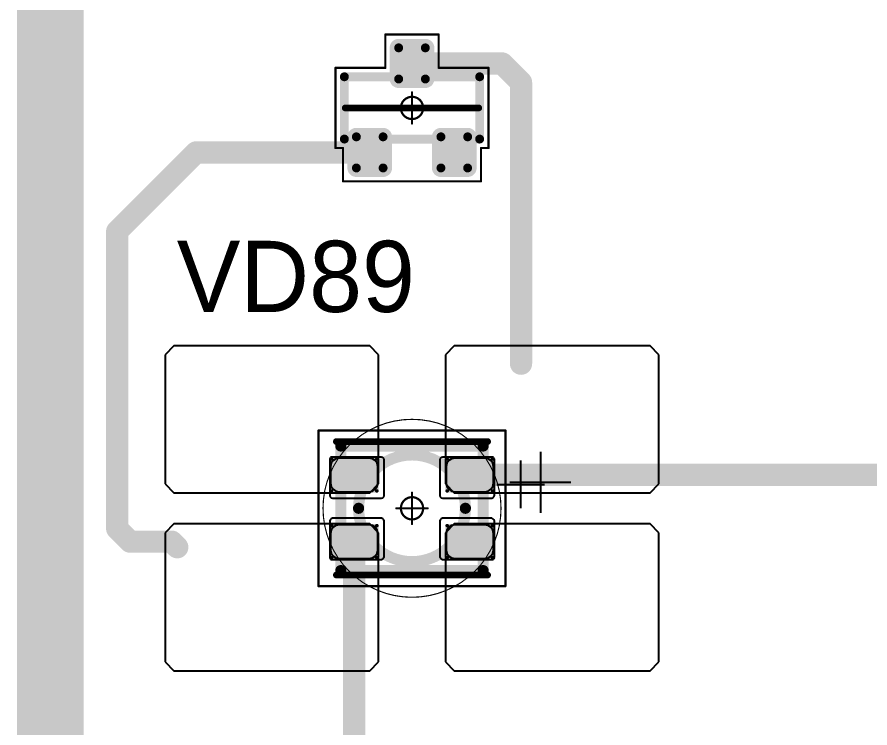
# Model space of a CAD drawing. Header units: millimetres. Extents: x 0 to 400, y 0 to 514.
# Drawn here: x 251.13 to 270.29, y 287.56 to 303.54 of the extents above; entities that cross this region are included whole.
import ezdxf

# ---------------------------------------------------------------- set-up
doc = ezdxf.new("R2010")
doc.units = ezdxf.units.MM
for name, color, linetype in [('Mechanical13', 56, 'Continuous'), ('Mechanical15', 56, 'Continuous'), ('Mechanical2', 216, 'Continuous'), ('TopLayer', 1, 'Continuous'), ('TopOverlay', 2, 'Continuous'), ('TopPaste', 8, 'Continuous'), ('TopSolder', 216, 'Continuous')]:
    doc.layers.add(name, color=color, linetype=linetype)

# ---------------------------------------------------------------- blocks, each defined once
blk = doc.blocks.new('SOT23_93')
at = {"layer": 'Mechanical13', "const_width": 0.2}
for points in [[(-0.7, 1.52), (0.7, 1.52)], [(-0.7, 1.52), (-0.7, -1.52)], [(0.7, 1.52), (0.7, -1.52)], [(-0.7, -1.52), (0.7, -1.52)]]:
    blk.add_lwpolyline(points, dxfattribs=at)
at = {"layer": 'Mechanical13', "const_width": 0.1}
for points in [[(-0.75, 1.52, 1), (-0.65, 1.52, 1)], [(-0.75, 1.52, 1), (-0.65, 1.52, 1)], [(0.65, 1.52, 1), (0.75, 1.52, 1)], [(0.65, 1.52, 1), (0.75, 1.52, 1)], [(-0.75, -1.52, 1), (-0.65, -1.52, 1)], [(-0.75, -1.52, 1), (-0.65, -1.52, 1)], [(0.65, -1.52, 1), (0.75, -1.52, 1)], [(0.65, -1.52, 1), (0.75, -1.52, 1)]]:
    blk.add_lwpolyline(points, format="xyb", close=True, dxfattribs=at)
at = {"layer": 'Mechanical15', "const_width": 0.05}
for points in [[(-0.9, 1.72), (-0.9, 1.55)], [(-0.9, 1.72), (0.9, 1.72)], [(0.9, 1.72), (0.9, 0.6)], [(-1.65, 1.55), (-1.65, -1.55)], [(-1.65, 1.55), (-0.9, 1.55)], [(0.9, 0.6), (1.65, 0.6)], [(1.65, 0.6), (1.65, -0.6)], [(0, 0.35), (0, -0.35)], [(-0.35, 0), (0.35, 0)], [(0.9, -0.6), (1.65, -0.6)], [(0.9, -0.6), (0.9, -1.72)], [(-1.65, -1.55), (-0.9, -1.55)], [(-0.9, -1.55), (-0.9, -1.72)], [(-0.9, -1.72), (0.9, -1.72)]]:
    blk.add_lwpolyline(points, dxfattribs=at)
at = {"layer": 'Mechanical15'}
for points, const_width in [([(-0.913, 1.72, 1), (-0.888, 1.72, 1)], 0.025), ([(-0.913, 1.72, 1), (-0.888, 1.72, 1)], 0.025), ([(0.888, 1.72, 1), (0.913, 1.72, 1)], 0.025), ([(0.888, 1.72, 1), (0.913, 1.72, 1)], 0.025), ([(-1.662, 1.55, 1), (-1.637, 1.55, 1)], 0.025), ([(-1.662, 1.55, 1), (-1.637, 1.55, 1)], 0.025), ([(-0.913, 1.55, 1), (-0.888, 1.55, 1)], 0.025), ([(-0.913, 1.55, 1), (-0.888, 1.55, 1)], 0.025), ([(0.888, 0.6, 1), (0.913, 0.6, 1)], 0.025), ([(0.888, 0.6, 1), (0.913, 0.6, 1)], 0.025), ([(1.637, 0.6, 1), (1.662, 0.6, 1)], 0.025), ([(1.637, 0.6, 1), (1.662, 0.6, 1)], 0.025), ([(0.25, 0, 1), (-0.25, 0, 1)], 0.05), ([(-0.012, 0.35, 1), (0.012, 0.35, 1)], 0.025), ([(-0.362, 0, 1), (-0.337, 0, 1)], 0.025), ([(-0.262, 0, 1), (-0.238, 0, 1)], 0.025), ([(0.238, 0, 1), (0.262, 0, 1)], 0.025), ([(0.337, 0, 1), (0.362, 0, 1)], 0.025), ([(-0.012, -0.35, 1), (0.012, -0.35, 1)], 0.025), ([(0.888, -0.6, 1), (0.913, -0.6, 1)], 0.025), ([(0.888, -0.6, 1), (0.913, -0.6, 1)], 0.025), ([(1.637, -0.6, 1), (1.662, -0.6, 1)], 0.025), ([(1.637, -0.6, 1), (1.662, -0.6, 1)], 0.025), ([(-1.662, -1.55, 1), (-1.637, -1.55, 1)], 0.025), ([(-1.662, -1.55, 1), (-1.637, -1.55, 1)], 0.025), ([(-0.913, -1.55, 1), (-0.888, -1.55, 1)], 0.025), ([(-0.913, -1.55, 1), (-0.888, -1.55, 1)], 0.025), ([(-0.913, -1.72, 1), (-0.888, -1.72, 1)], 0.025), ([(-0.913, -1.72, 1), (-0.888, -1.72, 1)], 0.025), ([(0.888, -1.72, 1), (0.913, -1.72, 1)], 0.025), ([(0.888, -1.72, 1), (0.913, -1.72, 1)], 0.025)]:
    blk.add_lwpolyline(points, format="xyb", close=True, dxfattribs=dict(at, const_width=const_width))
at = {"layer": 'TopLayer', "const_width": 0.1}
for points in [[(-1.4, 1.25, 1), (-1.3, 1.25, 1)], [(-0.7, 1.25, 1), (-0.6, 1.25, 1)], [(-1.4, 0.65, 1), (-1.3, 0.65, 1)], [(-0.7, 0.65, 1), (-0.6, 0.65, 1)], [(0.6, 0.3, 1), (0.7, 0.3, 1)], [(1.3, 0.3, 1), (1.4, 0.3, 1)], [(0.6, -0.3, 1), (0.7, -0.3, 1)], [(1.3, -0.3, 1), (1.4, -0.3, 1)], [(-1.4, -0.65, 1), (-1.3, -0.65, 1)], [(-0.7, -0.65, 1), (-0.6, -0.65, 1)], [(-1.4, -1.25, 1), (-1.3, -1.25, 1)], [(-0.7, -1.25, 1), (-0.6, -1.25, 1)]]:
    blk.add_lwpolyline(points, format="xyb", close=True, dxfattribs=at)
at = {"layer": 'TopLayer'}
for points in [[(-1.35, 1.35), (-1.35, 0.55), (-0.65, 1.35), (-0.65, 0.55)], [(-1.45, 1.25), (-1.45, 0.65), (-0.55, 1.25), (-0.55, 0.65)], [(0.65, 0.4), (0.65, -0.4), (1.35, 0.4), (1.35, -0.4)], [(0.55, 0.3), (0.55, -0.3), (1.45, 0.3), (1.45, -0.3)], [(-1.35, -0.55), (-1.35, -1.35), (-0.65, -0.55), (-0.65, -1.35)], [(-1.45, -0.65), (-1.45, -1.25), (-0.55, -0.65), (-0.55, -1.25)]]:
    blk.add_solid(points, dxfattribs=at)
at = {"layer": 'TopOverlay', "const_width": 0.15}
blk.add_lwpolyline([(0, 1.5), (0, -1.5)], dxfattribs=at)
at = {"layer": 'TopOverlay', "const_width": 0.075}
for points in [[(-0.038, 1.5, 1), (0.038, 1.5, 1)], [(-0.038, -1.5, 1), (0.038, -1.5, 1)]]:
    blk.add_lwpolyline(points, format="xyb", close=True, dxfattribs=at)
at = {"layer": 'TopPaste', "const_width": 0.075}
for points in [[(-1.387, 1.25, 1), (-1.313, 1.25, 1)], [(-0.687, 1.25, 1), (-0.613, 1.25, 1)], [(-1.387, 0.65, 1), (-1.313, 0.65, 1)], [(-0.687, 0.65, 1), (-0.613, 0.65, 1)], [(0.613, 0.3, 1), (0.687, 0.3, 1)], [(1.313, 0.3, 1), (1.387, 0.3, 1)], [(0.613, -0.3, 1), (0.687, -0.3, 1)], [(1.313, -0.3, 1), (1.387, -0.3, 1)], [(-1.387, -0.65, 1), (-1.313, -0.65, 1)], [(-0.687, -0.65, 1), (-0.613, -0.65, 1)], [(-1.387, -1.25, 1), (-1.313, -1.25, 1)], [(-0.687, -1.25, 1), (-0.613, -1.25, 1)]]:
    blk.add_lwpolyline(points, format="xyb", close=True, dxfattribs=at)
at = {"layer": 'TopPaste'}
for points in [[(-1.425, 1.25), (-1.425, 0.65), (-0.575, 1.25), (-0.575, 0.65)], [(-1.35, 1.325), (-1.35, 0.575), (-0.65, 1.325), (-0.65, 0.575)], [(0.575, 0.3), (0.575, -0.3), (1.425, 0.3), (1.425, -0.3)], [(0.65, 0.375), (0.65, -0.375), (1.35, 0.375), (1.35, -0.375)], [(-1.35, -0.575), (-1.35, -1.325), (-0.65, -0.575), (-0.65, -1.325)], [(-1.425, -0.65), (-1.425, -1.25), (-0.575, -0.65), (-0.575, -1.25)]]:
    blk.add_solid(points, dxfattribs=at)
at = {"layer": 'TopSolder', "const_width": 0.202}
for points in [[(-1.451, 1.25, 1), (-1.249, 1.25, 1)], [(-0.751, 1.25, 1), (-0.549, 1.25, 1)], [(-1.451, 0.65, 1), (-1.249, 0.65, 1)], [(-0.751, 0.65, 1), (-0.549, 0.65, 1)], [(0.549, 0.3, 1), (0.751, 0.3, 1)], [(1.249, 0.3, 1), (1.451, 0.3, 1)], [(0.549, -0.3, 1), (0.751, -0.3, 1)], [(1.249, -0.3, 1), (1.451, -0.3, 1)], [(-1.451, -0.65, 1), (-1.249, -0.65, 1)], [(-0.751, -0.65, 1), (-0.549, -0.65, 1)], [(-1.451, -1.25, 1), (-1.249, -1.25, 1)], [(-0.751, -1.25, 1), (-0.549, -1.25, 1)]]:
    blk.add_lwpolyline(points, format="xyb", close=True, dxfattribs=at)
at = {"layer": 'TopSolder'}
for points in [[(-1.35, 1.452), (-1.35, 0.448), (-0.65, 1.452), (-0.65, 0.448)], [(-1.552, 1.25), (-1.552, 0.65), (-0.448, 1.25), (-0.448, 0.65)], [(0.65, 0.502), (0.65, -0.502), (1.35, 0.502), (1.35, -0.502)], [(0.448, 0.3), (0.448, -0.3), (1.552, 0.3), (1.552, -0.3)], [(-1.35, -0.448), (-1.35, -1.452), (-0.65, -0.448), (-0.65, -1.452)], [(-1.552, -0.65), (-1.552, -1.25), (-0.448, -0.65), (-0.448, -1.25)]]:
    blk.add_solid(points, dxfattribs=at)
blk = doc.blocks.new('E65F_266')
at = {"layer": 'Mechanical13'}
for p, q in [((2.441, 1.071), (2.441, 0)), ((1.905, 0.536), (2.976, 0.536))]:
    blk.add_line(p, q, dxfattribs=at)
at = {"layer": 'Mechanical13', "const_width": 0.25}
for points in [[(-1.6, -1.4), (-1.6, 1.4)], [(-1.6, 1.4), (1.6, 1.4)], [(1.6, -1.4), (1.6, 1.4)], [(-1.6, -1.4), (1.6, -1.4)]]:
    blk.add_lwpolyline(points, dxfattribs=at)
at = {"layer": 'Mechanical13'}
for points, const_width in [([(-1.663, 1.4, 1), (-1.538, 1.4, 1)], 0.125), ([(-1.663, 1.4, 1), (-1.538, 1.4, 1)], 0.125), ([(1.537, 1.4, 1), (1.662, 1.4, 1)], 0.125), ([(1.537, 1.4, 1), (1.662, 1.4, 1)], 0.125), ([(1.2, 0, 1), (-1.2, 0, 1)], 0.25), ([(-1.263, 0, 1), (-1.138, 0, 1)], 0.125), ([(1.137, 0, 1), (1.262, 0, 1)], 0.125), ([(-1.663, -1.4, 1), (-1.538, -1.4, 1)], 0.125), ([(-1.663, -1.4, 1), (-1.538, -1.4, 1)], 0.125), ([(1.537, -1.4, 1), (1.662, -1.4, 1)], 0.125), ([(1.537, -1.4, 1), (1.662, -1.4, 1)], 0.125)]:
    blk.add_lwpolyline(points, format="xyb", close=True, dxfattribs=dict(at, const_width=const_width))
at = {"layer": 'Mechanical15', "const_width": 0.05}
for points in [[(-2.1, 1.75), (2.1, 1.75)], [(-2.1, -1.75), (-2.1, 1.75)], [(2.1, -1.75), (2.1, 1.75)], [(0, -0.35), (0, 0.35)], [(0, -0.35), (0, 0.35)], [(-0.35, 0), (0.35, 0)], [(-0.35, 0), (0.35, 0)], [(-2.1, -1.75), (2.1, -1.75)]]:
    blk.add_lwpolyline(points, dxfattribs=at)
at = {"layer": 'Mechanical15'}
for points, const_width in [([(-2.113, 1.75, 1), (-2.088, 1.75, 1)], 0.025), ([(-2.113, 1.75, 1), (-2.088, 1.75, 1)], 0.025), ([(2.087, 1.75, 1), (2.112, 1.75, 1)], 0.025), ([(2.087, 1.75, 1), (2.112, 1.75, 1)], 0.025), ([(0.25, 0, 1), (-0.25, 0, 1)], 0.05), ([(0.25, 0, 1), (-0.25, 0, 1)], 0.05), ([(-0.013, 0.35, 1), (0.012, 0.35, 1)], 0.025), ([(-0.013, 0.35, 1), (0.012, 0.35, 1)], 0.025), ([(-0.363, 0, 1), (-0.338, 0, 1)], 0.025), ([(-0.363, 0, 1), (-0.338, 0, 1)], 0.025), ([(-0.263, 0, 1), (-0.238, 0, 1)], 0.025), ([(-0.263, 0, 1), (-0.238, 0, 1)], 0.025), ([(0.237, 0, 1), (0.262, 0, 1)], 0.025), ([(0.237, 0, 1), (0.262, 0, 1)], 0.025), ([(0.337, 0, 1), (0.362, 0, 1)], 0.025), ([(0.337, 0, 1), (0.362, 0, 1)], 0.025), ([(-0.013, -0.35, 1), (0.012, -0.35, 1)], 0.025), ([(-0.013, -0.35, 1), (0.012, -0.35, 1)], 0.025), ([(-2.113, -1.75, 1), (-2.088, -1.75, 1)], 0.025), ([(-2.113, -1.75, 1), (-2.088, -1.75, 1)], 0.025), ([(2.087, -1.75, 1), (2.112, -1.75, 1)], 0.025), ([(2.087, -1.75, 1), (2.112, -1.75, 1)], 0.025)]:
    blk.add_lwpolyline(points, format="xyb", close=True, dxfattribs=dict(at, const_width=const_width))
at = {"layer": 'TopLayer'}
for p, q in [((-5.35, 3.65), (-5.55, 3.45)), ((-0.95, 3.65), (-5.35, 3.65)), ((-5.35, 3.65), (-5.35, 3.65)), ((-0.75, 3.45), (-0.95, 3.65)), ((0.95, 3.65), (0.75, 3.45)), ((5.35, 3.65), (0.95, 3.65)), ((0.95, 3.65), (0.95, 3.65)), ((5.55, 3.45), (5.35, 3.65)), ((-5.55, 3.45), (-5.55, 3.45)), ((-0.75, 0.55), (-0.75, 3.45)), ((0.75, 3.45), (0.75, 3.45)), ((5.55, 0.55), (5.55, 3.45)), ((-5.55, 3.45), (-5.55, 0.55)), ((0.75, 3.45), (0.75, 0.55)), ((-5.55, 0.55), (-5.35, 0.35)), ((-0.95, 0.35), (-0.75, 0.55)), ((0.75, 0.55), (0.95, 0.35)), ((5.35, 0.35), (5.55, 0.55)), ((-5.35, 0.35), (-0.95, 0.35)), ((0.95, 0.35), (5.35, 0.35)), ((-5.35, -0.35), (-5.55, -0.55)), ((-0.95, -0.35), (-5.35, -0.35)), ((-5.35, -0.35), (-5.35, -0.35)), ((-0.75, -0.55), (-0.95, -0.35)), ((0.95, -0.35), (0.75, -0.55)), ((5.35, -0.35), (0.95, -0.35)), ((0.95, -0.35), (0.95, -0.35)), ((5.55, -0.55), (5.35, -0.35)), ((-5.55, -0.55), (-5.55, -0.55)), ((-5.55, -0.55), (-5.55, -3.45)), ((-0.75, -3.45), (-0.75, -0.55)), ((0.75, -0.55), (0.75, -0.55)), ((0.75, -0.55), (0.75, -3.45)), ((5.55, -3.45), (5.55, -0.55)), ((-5.55, -3.45), (-5.35, -3.65)), ((-0.95, -3.65), (-0.75, -3.45)), ((0.75, -3.45), (0.95, -3.65)), ((5.35, -3.65), (5.55, -3.45)), ((-5.35, -3.65), (-0.95, -3.65)), ((0.95, -3.65), (5.35, -3.65))]:
    blk.add_line(p, q, dxfattribs=at)
at = {"layer": 'TopLayer', "const_width": 0.04}
for points in [[(-1.83, 1.11, 1), (-1.79, 1.11, 1)], [(-0.81, 1.11, 1), (-0.77, 1.11, 1)], [(0.77, 1.11, 1), (0.81, 1.11, 1)], [(1.79, 1.11, 1), (1.83, 1.11, 1)], [(-1.83, 0.39, 1), (-1.79, 0.39, 1)], [(-0.81, 0.39, 1), (-0.77, 0.39, 1)], [(0.77, 0.39, 1), (0.81, 0.39, 1)], [(1.79, 0.39, 1), (1.83, 0.39, 1)], [(-1.83, -0.39, 1), (-1.79, -0.39, 1)], [(-0.81, -0.39, 1), (-0.77, -0.39, 1)], [(0.77, -0.39, 1), (0.81, -0.39, 1)], [(1.79, -0.39, 1), (1.83, -0.39, 1)], [(-1.83, -1.11, 1), (-1.79, -1.11, 1)], [(-0.81, -1.11, 1), (-0.77, -1.11, 1)], [(0.77, -1.11, 1), (0.81, -1.11, 1)], [(1.79, -1.11, 1), (1.83, -1.11, 1)]]:
    blk.add_lwpolyline(points, format="xyb", close=True, dxfattribs=at)
at = {"layer": 'TopLayer'}
for points in [[(-1.81, 1.15), (-1.81, 0.35), (-0.79, 1.15), (-0.79, 0.35)], [(0.79, 1.15), (0.79, 0.35), (1.81, 1.15), (1.81, 0.35)], [(-1.85, 1.11), (-1.85, 0.39), (-0.75, 1.11), (-0.75, 0.39)], [(0.75, 1.11), (0.75, 0.39), (1.85, 1.11), (1.85, 0.39)], [(-1.81, -0.35), (-1.81, -1.15), (-0.79, -0.35), (-0.79, -1.15)], [(0.79, -0.35), (0.79, -1.15), (1.81, -0.35), (1.81, -1.15)], [(-1.85, -0.39), (-1.85, -1.11), (-0.75, -0.39), (-0.75, -1.11)], [(0.75, -0.39), (0.75, -1.11), (1.85, -0.39), (1.85, -1.11)]]:
    blk.add_solid(points, dxfattribs=at)
at = {"layer": 'TopOverlay'}
for p, q in [((2.886, 1.271), (2.886, -0.1)), ((2.2, 0.586), (3.571, 0.586))]:
    blk.add_line(p, q, dxfattribs=at)
at = {"layer": 'TopOverlay', "const_width": 0.15}
for points in [[(-1.7, 1.5), (1.7, 1.5)], [(-1.7, -1.5), (1.7, -1.5)]]:
    blk.add_lwpolyline(points, dxfattribs=at)
at = {"layer": 'TopOverlay', "const_width": 0.075}
for points in [[(-1.738, 1.5, 1), (-1.663, 1.5, 1)], [(1.662, 1.5, 1), (1.737, 1.5, 1)], [(-1.738, -1.5, 1), (-1.663, -1.5, 1)], [(1.662, -1.5, 1), (1.737, -1.5, 1)]]:
    blk.add_lwpolyline(points, format="xyb", close=True, dxfattribs=at)
at = {"layer": 'TopPaste'}
for p, q in [((-1.814, 1.011), (-1.829, 0.938)), ((-1.773, 1.073), (-1.814, 1.011)), ((-1.711, 1.114), (-1.773, 1.073)), ((-1.638, 1.129), (-1.711, 1.114)), ((-0.963, 1.129), (-1.638, 1.129)), ((-0.889, 1.114), (-0.963, 1.129)), ((-0.827, 1.073), (-0.889, 1.114)), ((-0.786, 1.011), (-0.827, 1.073)), ((-0.771, 0.938), (-0.786, 1.011)), ((0.786, 1.011), (0.771, 0.938)), ((0.827, 1.073), (0.786, 1.011)), ((0.889, 1.114), (0.827, 1.073)), ((0.962, 1.129), (0.889, 1.114)), ((1.637, 1.129), (0.962, 1.129)), ((1.711, 1.114), (1.637, 1.129)), ((1.773, 1.073), (1.711, 1.114)), ((1.814, 1.011), (1.773, 1.073)), ((1.829, 0.938), (1.814, 1.011)), ((-1.829, 0.938), (-1.829, 0.563)), ((-0.771, 0.563), (-0.771, 0.938)), ((0.771, 0.938), (0.771, 0.563)), ((1.829, 0.563), (1.829, 0.938)), ((-1.829, 0.563), (-1.814, 0.489)), ((-1.814, 0.489), (-1.773, 0.427)), ((-1.773, 0.427), (-1.711, 0.386)), ((-1.711, 0.386), (-1.638, 0.371)), ((-0.963, 0.371), (-0.889, 0.386)), ((-0.889, 0.386), (-0.827, 0.427)), ((-0.827, 0.427), (-0.786, 0.489)), ((-0.786, 0.489), (-0.771, 0.563)), ((0.771, 0.563), (0.786, 0.489)), ((0.786, 0.489), (0.827, 0.427)), ((0.827, 0.427), (0.889, 0.386)), ((0.889, 0.386), (0.962, 0.371)), ((1.637, 0.371), (1.711, 0.386)), ((1.711, 0.386), (1.773, 0.427)), ((1.773, 0.427), (1.814, 0.489)), ((1.814, 0.489), (1.829, 0.563)), ((-1.638, 0.371), (-0.963, 0.371)), ((0.962, 0.371), (1.637, 0.371)), ((-1.638, -0.371), (-1.711, -0.386)), ((-0.963, -0.371), (-1.638, -0.371)), ((-0.889, -0.386), (-0.963, -0.371)), ((0.962, -0.371), (0.889, -0.386)), ((1.637, -0.371), (0.962, -0.371)), ((1.711, -0.386), (1.637, -0.371)), ((-1.814, -0.489), (-1.829, -0.563)), ((-1.829, -0.563), (-1.829, -0.938)), ((-1.773, -0.427), (-1.814, -0.489)), ((-1.711, -0.386), (-1.773, -0.427)), ((-0.827, -0.427), (-0.889, -0.386)), ((-0.786, -0.489), (-0.827, -0.427)), ((-0.771, -0.563), (-0.786, -0.489)), ((-0.771, -0.938), (-0.771, -0.563)), ((0.786, -0.489), (0.771, -0.563)), ((0.771, -0.563), (0.771, -0.938)), ((0.827, -0.427), (0.786, -0.489)), ((0.889, -0.386), (0.827, -0.427)), ((1.773, -0.427), (1.711, -0.386)), ((1.814, -0.489), (1.773, -0.427)), ((1.829, -0.563), (1.814, -0.489)), ((1.829, -0.938), (1.829, -0.563)), ((-1.829, -0.938), (-1.814, -1.011)), ((-0.786, -1.011), (-0.771, -0.938)), ((0.771, -0.938), (0.786, -1.011)), ((1.814, -1.011), (1.829, -0.938)), ((-1.814, -1.011), (-1.773, -1.073)), ((-1.773, -1.073), (-1.711, -1.114)), ((-1.711, -1.114), (-1.638, -1.129)), ((-1.638, -1.129), (-0.963, -1.129)), ((-0.963, -1.129), (-0.889, -1.114)), ((-0.889, -1.114), (-0.827, -1.073)), ((-0.827, -1.073), (-0.786, -1.011)), ((0.786, -1.011), (0.827, -1.073)), ((0.827, -1.073), (0.889, -1.114)), ((0.889, -1.114), (0.962, -1.129)), ((0.962, -1.129), (1.637, -1.129)), ((1.637, -1.129), (1.711, -1.114)), ((1.711, -1.114), (1.773, -1.073)), ((1.773, -1.073), (1.814, -1.011))]:
    blk.add_line(p, q, dxfattribs=at)
at = {"layer": 'TopSolder'}
for p, q in [((-1.81, 1.151), (-1.828, 1.143)), ((-1.8, 1.151), (-1.81, 1.151)), ((-0.7, 1.151), (-1.8, 1.151)), ((-0.685, 1.151), (-0.7, 1.151)), ((-0.7, 1.151), (-0.7, 1.151)), ((-0.658, 1.139), (-0.685, 1.151)), ((0.685, 1.151), (0.657, 1.139)), ((0.7, 1.151), (0.685, 1.151)), ((1.8, 1.151), (0.7, 1.151)), ((1.81, 1.151), (1.8, 1.151)), ((1.8, 1.151), (1.8, 1.151)), ((1.828, 1.143), (1.81, 1.151)), ((-1.842, 1.129), (-1.85, 1.111)), ((-1.85, 1.111), (-1.85, 1.101)), ((-1.85, 1.101), (-1.85, 1.101)), ((-1.85, 1.101), (-1.85, 0.301)), ((-1.828, 1.143), (-1.842, 1.129)), ((-0.636, 1.118), (-0.658, 1.139)), ((-0.625, 1.09), (-0.636, 1.118)), ((-0.625, 1.076), (-0.625, 1.09)), ((-0.625, 0.301), (-0.625, 1.076)), ((0.636, 1.118), (0.625, 1.09)), ((0.625, 1.09), (0.625, 1.076)), ((0.625, 1.076), (0.625, 1.076)), ((0.625, 1.076), (0.625, 0.301)), ((0.657, 1.139), (0.636, 1.118)), ((1.842, 1.129), (1.828, 1.143)), ((1.85, 1.111), (1.842, 1.129)), ((1.85, 1.101), (1.85, 1.111)), ((1.85, 0.301), (1.85, 1.101)), ((-1.85, 0.301), (-1.85, 0.286)), ((-1.85, 0.286), (-1.839, 0.258)), ((-1.839, 0.258), (-1.818, 0.237)), ((-1.818, 0.237), (-1.79, 0.226)), ((-1.79, 0.226), (-1.775, 0.226)), ((-1.775, 0.226), (-1.775, 0.226)), ((-1.775, 0.226), (-0.7, 0.226)), ((-0.7, 0.226), (-0.685, 0.226)), ((-0.685, 0.226), (-0.658, 0.237)), ((-0.658, 0.237), (-0.636, 0.258)), ((-0.636, 0.258), (-0.625, 0.286)), ((-0.625, 0.286), (-0.625, 0.301)), ((-0.625, 0.301), (-0.625, 0.301)), ((0.625, 0.301), (0.625, 0.286)), ((0.625, 0.286), (0.636, 0.258)), ((0.636, 0.258), (0.657, 0.237)), ((0.657, 0.237), (0.685, 0.226)), ((0.685, 0.226), (0.7, 0.226)), ((0.7, 0.226), (0.7, 0.226)), ((0.7, 0.226), (1.775, 0.226)), ((1.775, 0.226), (1.79, 0.226)), ((1.79, 0.226), (1.817, 0.237)), ((1.817, 0.237), (1.839, 0.258)), ((1.839, 0.258), (1.85, 0.286)), ((1.85, 0.286), (1.85, 0.301)), ((1.85, 0.301), (1.85, 0.301)), ((-1.839, -0.257), (-1.85, -0.285)), ((-1.85, -0.285), (-1.85, -0.299)), ((-1.85, -0.299), (-1.85, -0.299)), ((-1.85, -0.299), (-1.85, -1.099)), ((-1.818, -0.236), (-1.839, -0.257)), ((-1.79, -0.224), (-1.818, -0.236)), ((-1.775, -0.224), (-1.79, -0.224)), ((-0.7, -0.224), (-1.775, -0.224)), ((-0.685, -0.224), (-0.7, -0.224)), ((-0.7, -0.224), (-0.7, -0.224)), ((-0.658, -0.236), (-0.685, -0.224)), ((-0.636, -0.257), (-0.658, -0.236)), ((-0.625, -0.285), (-0.636, -0.257)), ((-0.625, -0.299), (-0.625, -0.285)), ((-0.625, -1.074), (-0.625, -0.299)), ((0.636, -0.257), (0.625, -0.285)), ((0.625, -0.285), (0.625, -0.299)), ((0.625, -0.299), (0.625, -0.299)), ((0.625, -0.299), (0.625, -1.074)), ((0.657, -0.236), (0.636, -0.257)), ((0.685, -0.224), (0.657, -0.236)), ((0.7, -0.224), (0.685, -0.224)), ((1.775, -0.224), (0.7, -0.224)), ((1.79, -0.224), (1.775, -0.224)), ((1.775, -0.224), (1.775, -0.224)), ((1.817, -0.236), (1.79, -0.224)), ((1.839, -0.257), (1.817, -0.236)), ((1.85, -0.285), (1.839, -0.257)), ((1.85, -0.299), (1.85, -0.285)), ((1.85, -1.099), (1.85, -0.299)), ((-1.85, -1.099), (-1.85, -1.109)), ((-1.85, -1.109), (-1.842, -1.128)), ((-1.842, -1.128), (-1.828, -1.142)), ((-1.828, -1.142), (-1.81, -1.149)), ((-1.81, -1.149), (-1.8, -1.149)), ((-1.8, -1.149), (-0.7, -1.149)), ((-1.8, -1.149), (-1.8, -1.149)), ((-0.7, -1.149), (-0.685, -1.149)), ((-0.685, -1.149), (-0.658, -1.138)), ((-0.658, -1.138), (-0.636, -1.117)), ((-0.636, -1.117), (-0.625, -1.089)), ((-0.625, -1.089), (-0.625, -1.074)), ((-0.625, -1.074), (-0.625, -1.074)), ((0.625, -1.074), (0.625, -1.089)), ((0.625, -1.089), (0.636, -1.117)), ((0.636, -1.117), (0.657, -1.138)), ((0.657, -1.138), (0.685, -1.149)), ((0.685, -1.149), (0.7, -1.149)), ((0.7, -1.149), (1.8, -1.149)), ((0.7, -1.149), (0.7, -1.149)), ((1.8, -1.149), (1.81, -1.149)), ((1.81, -1.149), (1.828, -1.142)), ((1.828, -1.142), (1.842, -1.128)), ((1.842, -1.128), (1.85, -1.109)), ((1.85, -1.109), (1.85, -1.099)), ((1.85, -1.099), (1.85, -1.099))]:
    blk.add_line(p, q, dxfattribs=at)

msp = doc.modelspace()

# ---------------------------------------------------------------- linework, layer by layer
at = {"layer": 'Mechanical2'}
for points, const_width in [([(262, 292.5, 1), (258, 292.5, 1)], 0.0254), ([(260, 294.5, 1), (260, 294.5, 1)], 0.0005), ([(257.994, 292.5, 1), (258.006, 292.5, 1)], 0.0127), ([(258, 292.5, 1), (258, 292.5, 1)], 0.0005), ([(261.994, 292.5, 1), (262.006, 292.5, 1)], 0.0127), ([(262, 292.5, 1), (262, 292.5, 1)], 0.0005), ([(260, 290.5, 1), (260, 290.5, 1)], 0.0005)]:
    msp.add_lwpolyline(points, format="xyb", close=True, dxfattribs=dict(at, const_width=const_width))
at = {"layer": 'Mechanical2', "const_width": 0.001}
for points in [[(260, 290.5), (260, 294.5)], [(258, 292.5), (262, 292.5)]]:
    msp.add_lwpolyline(points, dxfattribs=at)
at = {"layer": 'TopLayer'}
for points, const_width in [([(251.875, 265.61), (251.875, 305.385)], 1.5), ([(260, 302.5), (262.025, 302.5)], 0.5), ([(262.025, 302.5), (262.45, 302.075)], 0.5), ([(262.45, 295.75), (262.45, 302.075)], 0.5), ([(253.375, 298.725), (255.15, 300.5)], 0.5), ([(255.15, 300.5), (259.05, 300.5)], 0.5), ([(253.375, 292.043), (253.375, 298.725)], 0.5), ([(261.3, 293.25), (273.35, 293.25)], 0.5), ([(253.375, 292.043), (253.668, 291.75)], 0.5), ([(253.668, 291.75), (254.6, 291.75)], 0.5), ([(254.6, 291.75), (254.725, 291.625)], 0.5), ([(258.7, 287.225), (258.7, 291.75)], 0.5)]:
    msp.add_lwpolyline(points, dxfattribs=dict(at, const_width=const_width))
at = {"layer": 'TopLayer', "const_width": 0.25}
for points in [[(259.875, 302.5, 1), (260.125, 302.5, 1)], [(261.9, 302.5, 1), (262.15, 302.5, 1)], [(261.9, 302.5, 1), (262.15, 302.5, 1)], [(262.325, 302.075, 1), (262.575, 302.075, 1)], [(262.325, 302.075, 1), (262.575, 302.075, 1)], [(255.025, 300.5, 1), (255.275, 300.5, 1)], [(255.025, 300.5, 1), (255.275, 300.5, 1)], [(258.925, 300.5, 1), (259.175, 300.5, 1)], [(253.25, 298.725, 1), (253.5, 298.725, 1)], [(253.25, 298.725, 1), (253.5, 298.725, 1)], [(262.325, 295.75, 1), (262.575, 295.75, 1)], [(261.175, 293.25, 1), (261.425, 293.25, 1)], [(253.25, 292.043, 1), (253.5, 292.043, 1)], [(253.25, 292.043, 1), (253.5, 292.043, 1)], [(253.543, 291.75, 1), (253.793, 291.75, 1)], [(253.543, 291.75, 1), (253.793, 291.75, 1)], [(254.475, 291.75, 1), (254.725, 291.75, 1)], [(254.475, 291.75, 1), (254.725, 291.75, 1)], [(258.575, 291.75, 1), (258.825, 291.75, 1)], [(254.6, 291.625, 1), (254.85, 291.625, 1)]]:
    msp.add_lwpolyline(points, format="xyb", close=True, dxfattribs=at)

# ---------------------------------------------------------------- block references
for name, p, rotation in [('SOT23_93', (260, 301.5), 90), ('E65F_266', (260, 292.5), 360)]:
    msp.add_blockref(name, p, dxfattribs=dict(rotation=rotation))

# ---------------------------------------------------------------- texts
at = {"layer": 'TopOverlay'}
msp.add_text('VD89', height=1.6, dxfattribs=at).set_placement((254.715, 296.913))

doc.saveas('drawing.dxf')
